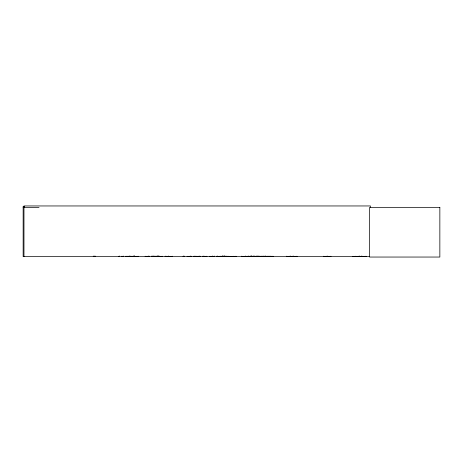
<?xml version="1.0" encoding="UTF-8"?>
<svg xmlns="http://www.w3.org/2000/svg" width="463" height="463" viewBox="0 0 463 463"><rect width="100%" height="100%" fill="white"/><g stroke="black" fill="none" stroke-linecap="round" stroke-linejoin="round"><path stroke-width="0.69" d="M130.659 256.612L130.659 256.218M261.792 256.612L261.798 256.218M252.306 256.566L252.323 256.218M259.587 256.566L259.604 256.218M154.769 256.629L154.874 256.218M362.714 256.566L362.737 256.218M241.611 256.577L273.413 256.6M247.045 256.566L247.074 256.218M286.325 256.629L297.026 256.589M226.465 256.629L236.037 256.606L216.528 256.577M226.691 256.577L226.725 256.253M145.104 256.577L149.665 256.253L149.705 256.629M187.064 256.629L191.613 256.577M121.607 256.629L123.407 256.577M94.035 256.589L94.388 256.253L94.487 256.629M118.742 256.566L118.759 256.253L118.858 256.629M183.273 256.566L183.29 256.253M226.76 256.218L226.76 256.629L227.275 256.606L226.974 256.629M233.757 256.236L233.601 256.606L233.931 256.606M234.33 256.618L233.769 256.409M286.487 256.577L286.516 256.253M262.006 256.577L262.006 256.218L262.081 256.577M262.197 256.577L262.232 256.253L262.278 256.577M256.67 256.577L256.705 256.253M221.459 256.577L221.493 256.253L221.528 256.629M187.318 256.577L187.359 256.253L187.405 256.629M200.479 256.577L193.569 256.577M209.635 256.577L214.444 256.577L214.323 256.114M209.872 256.577L209.918 256.253L209.965 256.629M213.559 256.577L213.599 256.253L213.646 256.629M228.67 256.629L228.919 256.618M235.326 256.629L235.574 256.618M235.736 256.629L235.87 256.236M121.908 256.577L121.96 256.253M118.482 256.577L118.707 256.577M183.012 256.577L183.238 256.577M24.597 206.475L23.15 206.475L23.15 256.629L369.694 256.629M23.15 207.407L39.031 207.407M125.548 256.305L134.814 256.305M219.612 256.305L228.872 256.305M257.671 256.305L273.401 256.305M365.984 256.409L352.522 256.409L365.984 256.606L365.973 256.236M125.531 256.427L134.831 256.438M219.595 256.438L235.893 256.508M257.654 256.438L273.419 256.427M352.522 256.508L365.984 256.508M125.542 256.6L138.107 256.612L138.107 256.218M151.54 256.253L162.056 256.577L162.079 256.218M165.204 256.253L172.502 256.612M223.363 256.577L223.311 256.253M158.826 256.577L158.815 256.114M129.409 256.577L129.356 256.253M253.151 256.577L253.105 256.253M251.444 256.577L251.478 256.218M207.002 256.577L202.551 256.577M197.863 256.577L197.823 256.253L197.776 256.629M151.812 256.577L151.829 256.218M270.595 256.577L270.554 256.253M265.675 256.577L265.652 256.114M290.55 256.566L290.509 256.218M257.405 256.577L257.474 256.114M257.254 256.566L257.225 256.114M251.97 256.566L251.936 256.218M250.767 256.566L250.842 256.114M365.475 256.629L365.353 256.253L365.336 256.629M358.379 256.566L358.356 256.218M172.415 256.566L172.398 256.218M134.42 256.566L134.513 256.114M251.131 256.525L251.235 256.114M370.417 207.407L370.417 205.954L23.966 205.954L23.966 256.629M361.678 256.114L361.678 256.629M361.435 256.114L361.435 256.629M359.658 256.114L359.658 256.629M359.415 256.114L359.415 256.629M355.758 256.218L355.758 256.629M330.889 256.218L330.889 256.629L323.446 256.577L323.446 256.218M327.295 256.114L327.295 256.629M327.04 256.114L327.04 256.629M296.812 256.218L296.812 256.629M293.328 256.114L293.328 256.629M293.114 256.114L293.114 256.629M292.842 256.218L292.842 256.629M290.243 256.114L290.243 256.629M290.023 256.114L290.023 256.629M286.545 256.218L286.545 256.629M270.519 256.218L270.519 256.629M268.245 256.218L268.245 256.629M267.678 256.218L267.678 256.629M265.108 256.218L265.108 256.629M264.107 256.218L264.107 256.629M264.06 256.218L264.06 256.629M263.256 256.114L263.256 256.629M262.834 256.218L262.834 256.629M259.992 256.218L259.992 256.629M258.881 256.114L258.881 256.629M258.701 256.114L258.701 256.629M257.22 256.218L257.22 256.629M256.745 256.218L256.745 256.629M256.265 256.114L256.265 256.629M256.01 256.114L256.01 256.629M254.951 256.218L254.951 256.629M254.789 256.114L254.789 256.629M254.604 256.114L254.604 256.629M253.886 256.218L253.886 256.629M253.683 256.114L253.683 256.629M253.562 256.629L253.458 256.114M253.053 256.218L253.053 256.629M251.837 256.114L251.837 256.629M251.658 256.114L251.658 256.629M251.305 256.114L251.305 256.629M251.079 256.218L251.079 256.629M250.732 256.218L250.732 256.629M250.616 256.114L250.616 256.629M249.719 256.218L249.719 256.629M248.399 256.114L248.399 256.629M248.284 256.218L248.284 256.629M248.174 256.114L248.174 256.629M245.558 256.114L245.448 256.629M245.332 256.114L245.332 256.629M225.041 256.114L225.041 256.629M224.827 256.114L224.827 256.629M224.642 256.114L224.642 256.629M224.277 256.01L224.237 256.629M224.19 256.218L224.19 256.629M223.207 256.218L223.259 256.629M223.016 256.01L223.016 256.629M222.83 256.01L222.83 256.629M222.495 256.01L222.495 256.629M220.116 256.218L220.116 256.629M217.622 256.114L217.622 256.629M217.494 256.114L217.494 256.629M216.435 256.218L216.435 256.629M214.548 256.218L214.548 256.629M212.586 256.114L212.575 256.629M212.523 256.253L212.471 256.577L212.459 256.114M206.695 256.218L206.695 256.629M203.969 256.114L203.969 256.629M203.824 256.114L203.824 256.629M202.464 256.218L202.464 256.629M200.56 256.218L200.56 256.629M199.206 256.114L199.206 256.629M199.055 256.114L199.055 256.629M196.335 256.218L196.335 256.629M195.033 256.114L195.033 256.629M194.882 256.114L194.882 256.629M193.488 256.218L193.488 256.629M191.694 256.218L191.694 256.629M190.299 256.114L190.299 256.629M190.148 256.114L190.148 256.629M184.193 256.114L184.193 256.629M183.707 256.01L183.707 256.629M183.389 256.218L183.342 256.629M168.711 256.114L168.711 256.629M168.463 256.114L168.463 256.629M165.193 256.218L165.193 256.629M159.816 256.218L159.816 256.629M159.411 256.218L159.411 256.629M158.884 256.01L158.884 256.629M158.676 256.218L158.722 256.629M158.56 256.114L158.56 256.629M158.074 256.218L158.074 256.629M157.877 256.114L157.871 256.629M157.651 256.218L157.646 256.629M157.57 256.218L157.57 256.629M157.437 256.01L157.437 256.629M157.119 256.218L157.119 256.629M157.044 256.218L157.032 256.629M156.61 256.218L156.61 256.629M156.396 256.218L156.396 256.629M155.996 256.218L155.996 256.629M155.794 256.218L155.794 256.629M155.244 256.218L155.244 256.629M154.659 256.218L154.659 256.629M154.231 256.218L154.237 256.629M154.156 256.218L154.156 256.629M153.629 256.218L153.704 256.629M153.618 256.218L153.618 256.629M153.195 256.218L153.195 256.629M153.045 256.114L153.045 256.629M152.894 256.114L152.894 256.629M151.43 256.218L151.499 256.629M148.31 256.114L148.31 256.629M148.166 256.114L148.166 256.629M145.417 256.218L145.417 256.629M134.386 256.01L134.386 256.629M134.258 256.114L134.247 256.629M133.865 256.01L133.865 256.629M133.506 256.114L133.5 256.629M130.803 256.218L130.803 256.629M129.27 256.114L129.304 256.629M129.218 256.114L129.218 256.629M123.598 256.114L123.546 256.629M123.511 256.218L123.511 256.629M122.012 256.218L122.012 256.629M119.576 256.01L119.662 256.629M95.291 256.114L95.291 256.629M94.753 256.01L94.753 256.629M93.306 256.01L93.306 256.629M241.767 256.525L241.796 256.218L241.767 256.525M228.392 256.409L228.392 256.409M439.85 207.407L369.601 207.407L369.601 257.046L439.85 257.046L439.85 207.407M261.184 256.577L261.173 256.253L261.167 256.629M269.292 256.629L269.287 256.218L269.24 256.629M265.432 256.629L265.432 256.114L265.403 256.629"/></g></svg>
